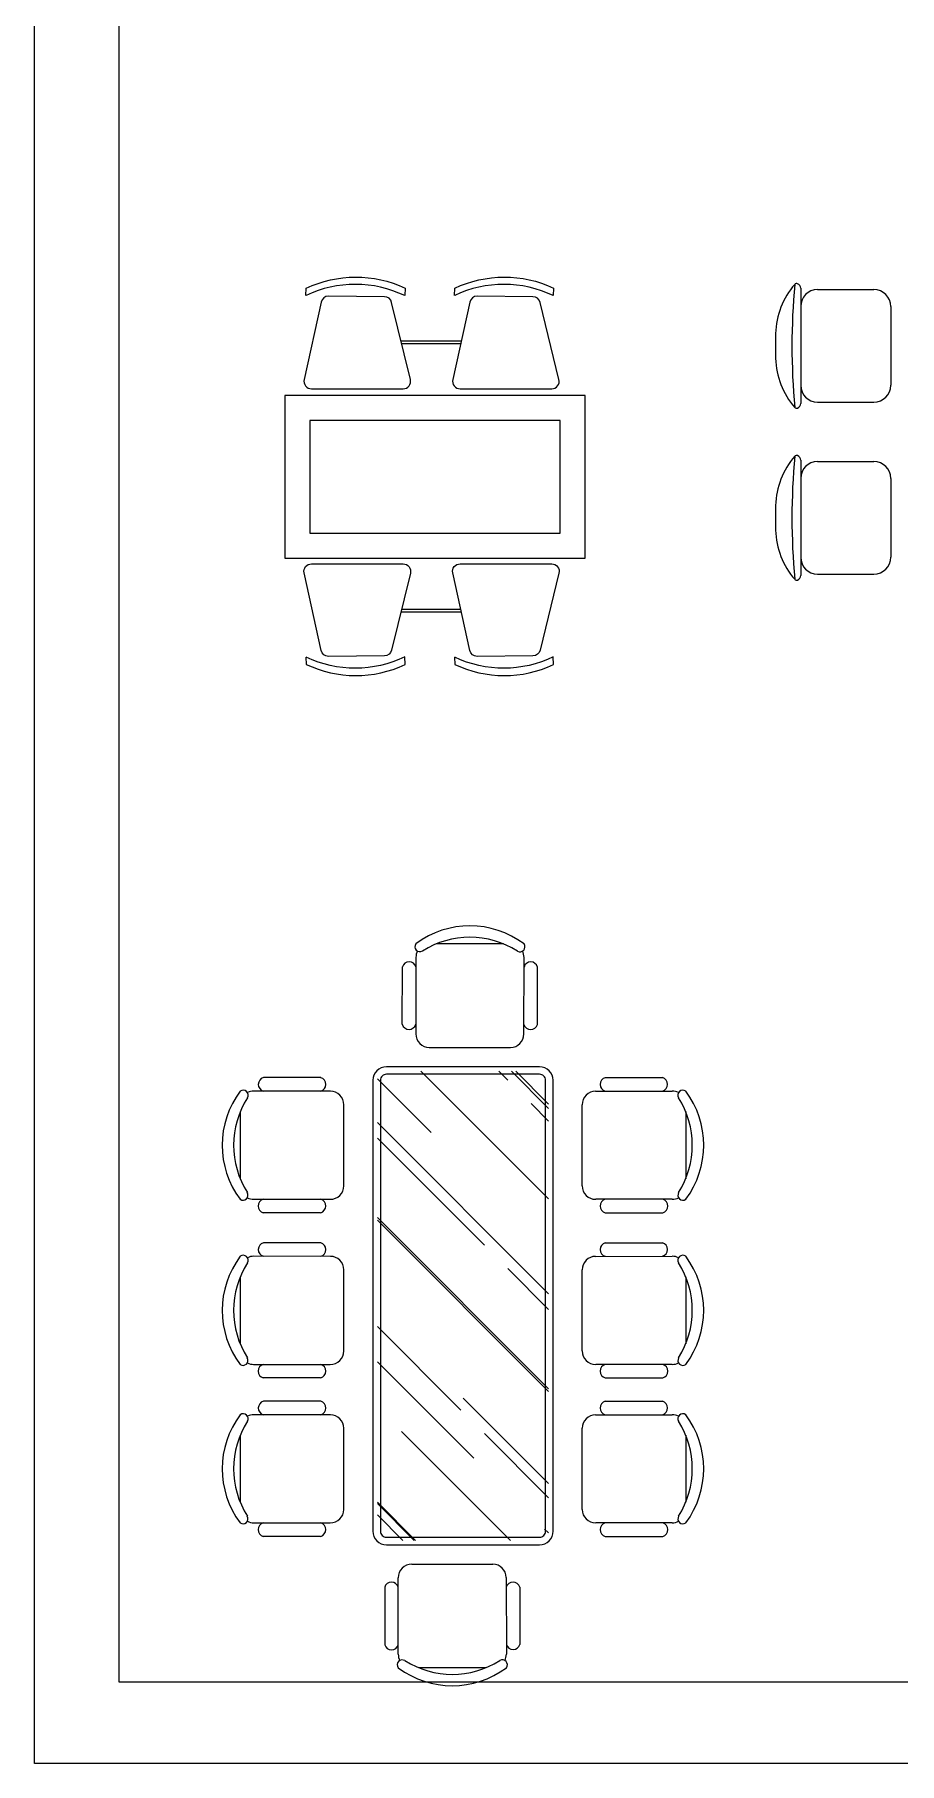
# Model space of a CAD drawing. Header units: inches. Extents: x 10.6 to 53.1, y 11.1 to 35.9.
# Drawn here: x 10.59 to 14.04, y 11.09 to 17.99 of the extents above; entities that cross this region are included whole.
import ezdxf

# ---------------------------------------------------------------- set-up
doc = ezdxf.new("R2010")
doc.units = ezdxf.units.IN
doc.header["$MEASUREMENT"] = 0
for name, color, linetype in [('02', 2, 'Continuous'), ('4', 4, 'Continuous'), ('kadrbm', 4, 'Continuous')]:
    doc.layers.add(name, color=color, linetype=linetype)

# ---------------------------------------------------------------- blocks, each defined once
blk = doc.blocks.new('kadrbm')
at = {"layer": 'kadrbm', "color": 4}
blk.add_lwpolyline([(0, 0), (0, 24.7972), (21, 24.7972), (21, 0), (0, 0)], close=True, dxfattribs=at)
blk.add_lwpolyline([(20.6631, 0.3257), (20.6631, 24.4603), (0.3369, 24.4603), (0.3369, 0.3257), (20.6631, 0.3257)], dxfattribs=at)

msp = doc.modelspace()

# ---------------------------------------------------------------- hatches: boundary and pattern name
at = {"layer": '4'}
h = msp.add_hatch(dxfattribs=at)
h.set_pattern_fill('AR-RROOF', color=256, scale=0.4, angle=315, style=0)
h.set_pattern_definition([(315, (-9.55267, 52.86564), (0.9050967, -0.3394113), [6, -0.8, 2, -0.4]), (315, (-9.03507, 52.6309), (0.093338, 0.6590235), [1.2, -0.132, 2.4, -0.3]), (315, (-9.17083, 52.96464), (1.6602867, -1.2812775), [3.2, -0.56, 1.6, -0.4])])
edge = h.paths.add_edge_path()
edge.add_line((12.6032, 13.8529), (11.9912, 13.8529))
edge.add_arc((11.9912, 13.8169), 0.036, 90, 180)
edge.add_line((11.9552, 13.8169), (11.9552, 12.0149))
edge.add_arc((11.9912, 12.0149), 0.036, 180, 270)
edge.add_line((11.9912, 11.9789), (12.6032, 11.9789))
edge.add_arc((12.6032, 12.0149), 0.036, -90, 0)
edge.add_line((12.6392, 12.0149), (12.6392, 13.8169))
edge.add_arc((12.6032, 13.8169), 0.036, -360, -270)

# ---------------------------------------------------------------- linework, layer by layer
at = {"layer": '02'}
for p, q in [((13.6466, 16.981), (13.6466, 16.521)), ((13.7141, 16.976), (13.9391, 16.976)), ((14.0066, 16.9085), (14.0066, 16.5935)), ((13.5466, 16.8005), (13.5466, 16.7014)), ((12.0497, 16.7708), (12.2901, 16.7708)), ((12.0521, 16.7607), (12.2879, 16.7607)), ((13.7141, 16.526), (13.9391, 16.526)), ((13.6466, 16.2941), (13.6466, 15.8341)), ((13.7141, 16.2891), (13.9391, 16.2891)), ((14.0066, 16.2216), (14.0066, 15.9066)), ((13.5466, 16.1137), (13.5466, 16.0146)), ((13.7141, 15.8391), (13.9391, 15.8391)), ((12.0497, 15.6891), (12.2901, 15.6891)), ((12.0521, 15.6992), (12.2879, 15.6992)), ((12.1091, 14.3082), (12.1088, 14.0022)), ((12.459, 14.3619), (12.1912, 14.3621)), ((12.5408, 14.0018), (12.5411, 14.3078)), ((12.0548, 14.0405), (12.055, 14.27)), ((12.5948, 14.04), (12.595, 14.2695)), ((12.1627, 13.9482), (12.4867, 13.9479)), ((11.7291, 13.8274), (11.4996, 13.8276)), ((12.8653, 13.8274), (13.0948, 13.8276)), ((11.7672, 13.7733), (11.4612, 13.7736)), ((12.8271, 13.7733), (13.1331, 13.7736)), ((11.4072, 13.6916), (11.4069, 13.4238)), ((11.8209, 13.3953), (11.8212, 13.7193)), ((12.7734, 13.3953), (12.7731, 13.7193)), ((13.1871, 13.6916), (13.1874, 13.4238)), ((11.4608, 13.3416), (11.7668, 13.3413)), ((13.1335, 13.3416), (12.8275, 13.3413)), ((11.7285, 13.2874), (11.499, 13.2876)), ((12.8658, 13.2874), (13.0953, 13.2876)), ((11.7291, 13.1676), (11.4996, 13.1678)), ((12.8653, 13.1676), (13.0948, 13.1678)), ((11.7672, 13.1135), (11.4612, 13.1138)), ((11.8209, 12.7355), (11.8212, 13.0595)), ((12.7734, 12.7355), (12.7731, 13.0595)), ((12.8271, 13.1135), (13.1331, 13.1138)), ((11.4072, 13.0318), (11.4069, 12.764)), ((13.1871, 13.0318), (13.1874, 12.764)), ((11.4608, 12.6818), (11.7668, 12.6815)), ((13.1335, 12.6818), (12.8275, 12.6815)), ((11.7285, 12.6276), (11.499, 12.6278)), ((12.8658, 12.6276), (13.0953, 12.6278)), ((11.7291, 12.5346), (11.4996, 12.5348)), ((12.8653, 12.5346), (13.0948, 12.5348)), ((11.7672, 12.4805), (11.4612, 12.4808)), ((12.8271, 12.4805), (13.1331, 12.4808)), ((11.4072, 12.3988), (11.4069, 12.131)), ((11.8209, 12.1025), (11.8212, 12.4265)), ((12.7734, 12.1025), (12.7731, 12.4265)), ((13.1871, 12.3988), (13.1874, 12.131)), ((11.4608, 12.0488), (11.7668, 12.0485)), ((13.1335, 12.0488), (12.8275, 12.0485)), ((11.7285, 11.9946), (11.499, 11.9948)), ((12.8658, 11.9946), (13.0953, 11.9948)), ((12.0922, 11.8837), (12.4162, 11.884)), ((12.0386, 11.5236), (12.0382, 11.8296)), ((12.4702, 11.8301), (12.4706, 11.5241)), ((11.9843, 11.7913), (11.9845, 11.5618)), ((12.5243, 11.7919), (12.5245, 11.5624)), ((12.3885, 11.47), (12.1207, 11.4697))]:
    msp.add_line(p, q, dxfattribs=at)
for points in [[(11.6693, 16.9527), (11.6704, 16.9812, -0.22351), (12.0657, 16.9822), (12.0646, 16.9517, 0.225963), (11.6704, 16.9527, -0.224559)], [(12.2629, 16.9527), (12.264, 16.9812, -0.22351), (12.6593, 16.9822), (12.6582, 16.9517, 0.225963), (12.264, 16.9527, -0.224559)], [(11.6693, 15.5072), (11.6704, 15.4787, 0.22351), (12.0657, 15.4777), (12.0646, 15.5082, -0.225963), (11.6704, 15.5072, 0.224559)], [(12.2629, 15.5072), (12.264, 15.4787, 0.22351), (12.6593, 15.4777), (12.6582, 15.5082, -0.225963), (12.264, 15.5072, 0.224559)]]:
    msp.add_lwpolyline(points, format="xyb", dxfattribs=at)
for points in [[(11.9833, 16.9476), (11.76, 16.9494, 0.354445), (11.7305, 16.9258), (11.6625, 16.6162, 0.479008), (11.6918, 16.5797), (12.0581, 16.5797, 0.486085), (12.0872, 16.6168), (12.0122, 16.9247, 0.343643)], [(12.5769, 16.9476), (12.3537, 16.9494, 0.354445), (12.3241, 16.9258), (12.2562, 16.6162, 0.479008), (12.2855, 16.5797), (12.6517, 16.5797, 0.486085), (12.6808, 16.6168), (12.6058, 16.9247, 0.343643)], [(11.9833, 15.5123), (11.76, 15.5105, -0.354445), (11.7305, 15.5341), (11.6625, 15.8437, -0.479008), (11.6918, 15.8802), (12.0581, 15.8802, -0.486085), (12.0872, 15.8431), (12.0122, 15.5351, -0.343643)], [(12.5769, 15.5123), (12.3537, 15.5105, -0.354445), (12.3241, 15.5341), (12.2562, 15.8437, -0.479008), (12.2855, 15.8802), (12.6517, 15.8802, -0.486085), (12.6808, 15.8431), (12.6058, 15.5351, -0.343643)], [(12.6032, 13.8709), (11.9912, 13.8709, 0.414214), (11.9372, 13.8169), (11.9372, 12.0149, 0.414214), (11.9912, 11.9609), (12.6032, 11.9609, 0.414214), (12.6572, 12.0149), (12.6572, 13.8169, 0.414214)], [(12.6032, 13.8409), (11.9912, 13.8409, 0.414214), (11.9672, 13.8169), (11.9672, 12.0149, 0.414214), (11.9912, 11.9909), (12.6032, 11.9909, 0.414214), (12.6272, 12.0149), (12.6272, 13.8169, 0.414214)]]:
    msp.add_lwpolyline(points, format="xyb", close=True, dxfattribs=at)
for points in [[(11.5858, 16.5529), (11.5858, 15.9029), (12.7858, 15.9029), (12.7858, 16.5529)], [(11.6858, 16.4529), (11.6858, 16.0029), (12.6858, 16.0029), (12.6858, 16.4529)]]:
    msp.add_lwpolyline(points, close=True, dxfattribs=at)
for centre, radius, start, end in [((13.862, 16.7908), 0.3156, 139.27346, 178.23486), ((16.3244, 16.751), 2.7127, 174.8023, 185.1977), ((13.6304, 16.9902), 0.01, 67.33001, 139.27346), ((13.6266, 16.981), 0.02, 0, 67.33001), ((13.7141, 16.9085), 0.0675, 90, 180), ((13.9391, 16.9085), 0.0675, 0, 90), ((13.862, 16.7111), 0.3156, 181.76514, 220.72654), ((13.7141, 16.5935), 0.0675, 180, 270), ((13.9391, 16.5935), 0.0675, 270, 0), ((13.6266, 16.521), 0.02, 292.66999, 0), ((13.6304, 16.5117), 0.01, 220.72654, 292.66999), ((13.862, 16.104), 0.3156, 139.27346, 178.23486), ((16.3244, 16.0641), 2.7127, 174.8023, 185.1977), ((13.6304, 16.3034), 0.01, 67.33001, 139.27346), ((13.6266, 16.2941), 0.02, 0, 67.33001), ((13.7141, 16.2216), 0.0675, 90, 180), ((13.9391, 16.2216), 0.0675, 0, 90), ((13.862, 16.0243), 0.3156, 181.76514, 220.72654), ((13.7141, 15.9066), 0.0675, 180, 270), ((13.9391, 15.9066), 0.0675, 270, 0), ((13.6304, 15.8249), 0.01, 220.72654, 292.66999), ((13.6266, 15.8341), 0.02, 292.66999, 0), ((12.3248, 14.074), 0.36, 53.07281, 126.8126), ((12.3248, 14.0348), 0.3535, 57.51846, 122.36695), ((12.1249, 14.3504), 0.0197, 143.25264, 301.97012), ((12.1631, 14.3082), 0.054, 152.35826, 179.9427), ((12.5253, 14.35), 0.0197, 237.91529, 36.63277), ((12.4871, 14.3079), 0.054, 359.9427, 27.52714), ((12.082, 14.2621), 0.0281, 16.20291, 163.6825), ((12.568, 14.2616), 0.0281, 16.20291, 163.6825), ((12.0818, 14.0484), 0.0281, 196.20291, 343.6825), ((12.5678, 14.0479), 0.0281, 196.20291, 343.6825), ((12.1628, 14.0022), 0.054, 179.9427, 269.9427), ((12.4868, 14.0019), 0.054, 269.9427, 359.9427), ((11.5074, 13.8006), 0.0281, 106.20291, 253.6825), ((11.7212, 13.8004), 0.0281, 286.20291, 73.6825), ((12.8732, 13.8004), 0.0281, 106.3175, 253.79709), ((13.0869, 13.8006), 0.0281, 286.3175, 73.79709), ((11.695, 13.5574), 0.36, 143.07281, 216.8126), ((11.7342, 13.5574), 0.3535, 147.51846, 212.36695), ((11.419, 13.7578), 0.0197, 327.91529, 126.63277), ((11.4612, 13.7196), 0.054, 89.9427, 117.52714), ((11.7672, 13.7193), 0.054, 359.9427, 89.9427), ((12.8271, 13.7193), 0.054, 90.0573, 180.0573), ((13.1331, 13.7196), 0.054, 62.47286, 90.0573), ((13.1753, 13.7578), 0.0197, 53.36723, 212.08471), ((12.8601, 13.5574), 0.3535, 327.63305, 32.48154), ((12.8993, 13.5574), 0.36, 323.1874, 36.92719), ((11.4186, 13.3575), 0.0197, 233.25264, 31.97012), ((11.4609, 13.3956), 0.054, 242.35826, 269.9427), ((11.5069, 13.3146), 0.0281, 106.20291, 253.6825), ((11.7207, 13.3144), 0.0281, 286.20291, 73.6825), ((11.7669, 13.3953), 0.054, 269.9427, 359.9427), ((12.8274, 13.3953), 0.054, 180.0573, 270.0573), ((12.8736, 13.3144), 0.0281, 106.3175, 253.79709), ((13.0874, 13.3146), 0.0281, 286.3175, 73.79709), ((13.1334, 13.3956), 0.054, 270.0573, 297.64174), ((13.1757, 13.3575), 0.0197, 148.02988, 306.74736), ((11.5074, 13.1408), 0.0281, 106.20291, 253.6825), ((11.7212, 13.1406), 0.0281, 286.20291, 73.6825), ((12.8732, 13.1406), 0.0281, 106.3175, 253.79709), ((13.0869, 13.1408), 0.0281, 286.3175, 73.79709), ((11.695, 12.8976), 0.36, 143.07281, 216.8126), ((11.7342, 12.8976), 0.3535, 147.51846, 212.36695), ((11.419, 13.098), 0.0197, 327.91529, 126.63277), ((11.4612, 13.0598), 0.054, 89.9427, 117.52714), ((11.7672, 13.0595), 0.054, 359.9427, 89.9427), ((12.8271, 13.0595), 0.054, 90.0573, 180.0573), ((13.1331, 13.0598), 0.054, 62.47286, 90.0573), ((13.1753, 13.098), 0.0197, 53.36723, 212.08471), ((12.8601, 12.8976), 0.3535, 327.63305, 32.48154), ((12.8993, 12.8976), 0.36, 323.1874, 36.92719), ((11.7669, 12.7355), 0.054, 269.9427, 359.9427), ((12.8274, 12.7355), 0.054, 180.0573, 270.0573), ((11.4186, 12.6977), 0.0197, 233.25264, 31.97012), ((11.4609, 12.7358), 0.054, 242.35826, 269.9427), ((11.5069, 12.6548), 0.0281, 106.20291, 253.6825), ((11.7207, 12.6546), 0.0281, 286.20291, 73.6825), ((12.8736, 12.6546), 0.0281, 106.3175, 253.79709), ((13.0874, 12.6548), 0.0281, 286.3175, 73.79709), ((13.1334, 12.7358), 0.054, 270.0573, 297.64174), ((13.1757, 12.6977), 0.0197, 148.02988, 306.74736), ((11.5074, 12.5078), 0.0281, 106.20291, 253.6825), ((11.7212, 12.5076), 0.0281, 286.20291, 73.6825), ((12.8732, 12.5076), 0.0281, 106.3175, 253.79709), ((13.0869, 12.5078), 0.0281, 286.3175, 73.79709), ((11.695, 12.2646), 0.36, 143.07281, 216.8126), ((11.7342, 12.2646), 0.3535, 147.51846, 212.36695), ((11.419, 12.4651), 0.0197, 327.91529, 126.63277), ((11.4612, 12.4268), 0.054, 89.9427, 117.52714), ((11.7672, 12.4265), 0.054, 359.9427, 89.9427), ((12.8271, 12.4265), 0.054, 90.0573, 180.0573), ((13.1331, 12.4268), 0.054, 62.47286, 90.0573), ((13.1753, 12.4651), 0.0197, 53.36723, 212.08471), ((12.8601, 12.2646), 0.3535, 327.63305, 32.48154), ((12.8993, 12.2646), 0.36, 323.1874, 36.92719), ((11.7669, 12.1025), 0.054, 269.9427, 359.9427), ((12.8274, 12.1025), 0.054, 180.0573, 270.0573), ((11.4186, 12.0647), 0.0197, 233.25264, 31.97012), ((11.4609, 12.1028), 0.054, 242.35826, 269.9427), ((11.5069, 12.0218), 0.0281, 106.20291, 253.6825), ((11.7207, 12.0216), 0.0281, 286.20291, 73.6825), ((12.8736, 12.0216), 0.0281, 106.3175, 253.79709), ((13.0874, 12.0218), 0.0281, 286.3175, 73.79709), ((13.1334, 12.1028), 0.054, 270.0573, 297.64174), ((13.1757, 12.0647), 0.0197, 148.02988, 306.74736), ((12.0922, 11.8297), 0.054, 90.0573, 180.0573), ((12.4162, 11.83), 0.054, 0.0573, 90.0573), ((12.0113, 11.7835), 0.0281, 16.3175, 163.79709), ((12.4973, 11.784), 0.0281, 16.3175, 163.79709), ((12.0115, 11.5697), 0.0281, 196.3175, 343.79709), ((12.4975, 11.5702), 0.0281, 196.3175, 343.79709), ((12.0544, 11.4815), 0.0197, 58.02988, 216.74736), ((12.0926, 11.5237), 0.054, 180.0573, 207.64174), ((12.2543, 11.7579), 0.36, 233.1874, 306.92719), ((12.2543, 11.797), 0.3535, 237.63305, 302.48154), ((12.4548, 11.4819), 0.0197, 323.36723, 122.08471), ((12.4166, 11.524), 0.054, 332.47286, 0.0573)]:
    msp.add_arc(centre, radius, start, end, dxfattribs=at)

# ---------------------------------------------------------------- block references
at = {"layer": 'kadrbm'}
msp.add_blockref('kadrbm', (10.5853, 11.0876), dxfattribs=at)

doc.saveas('drawing.dxf')
